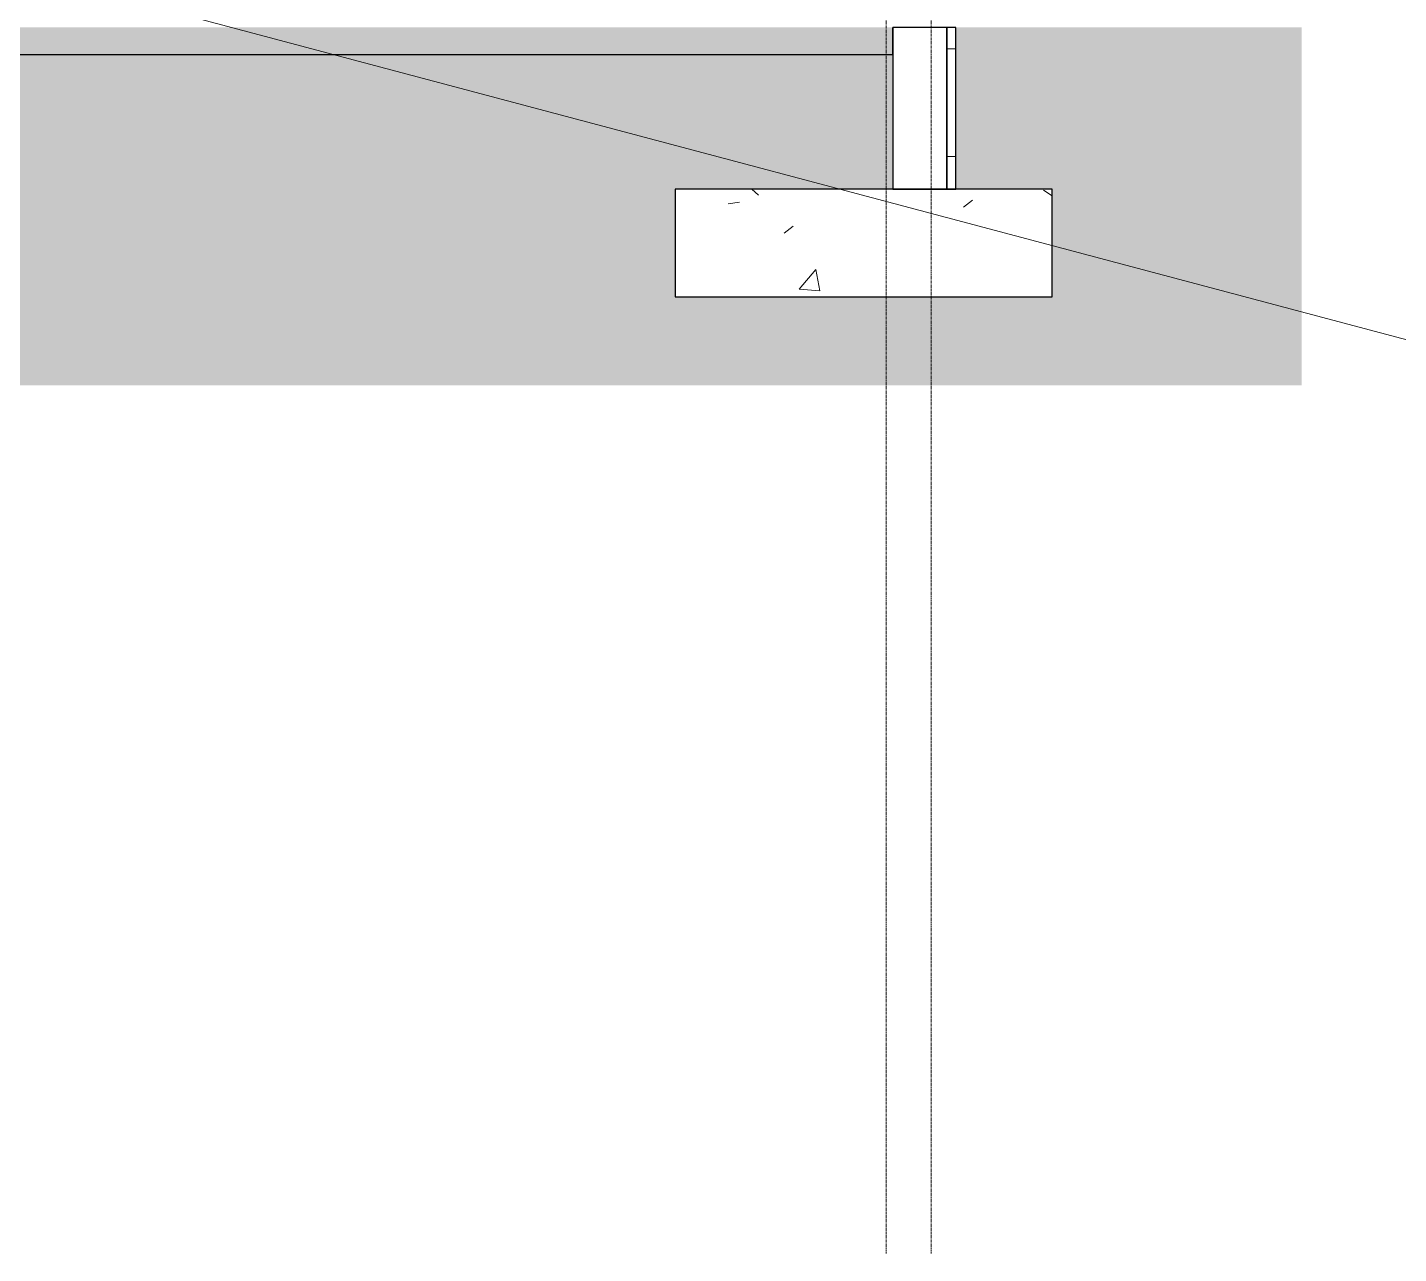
# Model space of a CAD drawing. Header units: inches. Extents: x -23445 to -52, y -314 to 853.
# Drawn here: x -1191.3 to -885.9, y -273.2 to 0 of the extents above; entities that cross this region are included whole.
import ezdxf

# ---------------------------------------------------------------- set-up
doc = ezdxf.new("R2010")
doc.units = ezdxf.units.IN
doc.header["$MEASUREMENT"] = 0
doc.linetypes.add('Grid Line 1_2_', pattern=[0.875, 0.5, -0.125, 0.125, -0.125])
for name, color, linetype, lineweight in [('A-ANNO-IDEN', 131, 'Continuous', 9), ('A-FLOR', 192, 'Continuous', 9), ('A-FLOR-PATT', 8, 'Continuous', 25), ('A-WALL-PATT', 111, 'Continuous', 25), ('C-TOPO', 7, 'Continuous', 9), ('L-SITE-WALL', 31, 'Continuous', 9), ('S-FNDN', 32, 'Continuous', 9), ('S-GRID', 1, 'Continuous', 9)]:
    doc.layers.add(name, color=color, linetype=linetype, lineweight=lineweight)
pattern_1 = [(50, (-5053.144, 67.247), (55.0854, -4.81984), [5.76, -63.36]), (355, (-5053.144, 67.247), (-10.65569, 57.76853), [4.608, -50.688]), (100.451, (-5048.553, 66.846), (44.42947, 52.94866), [4.895, -53.848]), (46.184, (-5053.144, 82.61), (81.96444, -12.71212), [8.64, -95.04]), (96.636, (-5046.314, 81.55), (71.7815, 74.81238), [7.343, -80.772]), (351.184, (-5053.14, 82.61), (71.78195, 74.81243), [6.912, -76.032]), (21, (-5045.464, 78.767), (45.84207, -30.92146), [5.76, -63.36]), (326, (-5045.464, 78.767), (18.68706, 55.69148), [4.608, -50.688]), (71.451, (-5041.644, 76.19), (64.52891, 24.77011), [4.895, -53.848]), (37.5, (-5053.144, 67.247), (0.933895, 25.566816), [2.534, -47.539, 2.534, -48.922, -50.88]), (37.5, (-5053.144, 67.247), (0.933895, 25.566816), [-101.53, 2.534, -48.346]), (7.5, (-5053.144, 67.247), (20.20404, 30.291303), [2.534, -26.803, 2.534, -46.387, -19.392]), (7.5, (-5053.144, 67.247), (20.20404, 30.291303), [-78.259, 2.534, -16.858]), (327.5, (-5070.27, 67.247), (40.997785, -1.732403), [2.534, -16.666, 2.534, -57.37, -79.488]), (327.5, (-5070.27, 67.247), (40.997785, -1.732403), [-79.104, 2.534, -76.954]), (317.5, (-5077.95, 67.247), (44.788883, 7.68784), [2.534, -22.426, 2.534, -37.248, -56.448]), (317.5, (-5077.95, 67.247), (44.788883, 7.68784), [-64.742, 2.534, -53.914])]

# ---------------------------------------------------------------- blocks, each defined once
blk = doc.blocks.new('Struct_Xcel_Sports Complex_rvt-5-Building Section - East_West looking South _ Fieldhouse')
at = {"layer": 'A-FLOR-PATT', "lineweight": 9}
h = blk.add_hatch(dxfattribs=at)
h.set_pattern_fill('FP_71', style=0, pattern_type=2)
h.set_pattern_definition(pattern_1)
h.paths.add_polyline_path([(24152.19, -6), (26272.89, -6), (26272.89, 0), (22066.14, 0), (22066.14, -6), (23875.71, -6)], flags=0)
at = {"layer": 'A-WALL-PATT', "lineweight": 9}
h = blk.add_hatch(dxfattribs=at)
h.set_pattern_fill('FP_71', style=0, pattern_type=2)
h.set_pattern_definition(pattern_1)
h.paths.add_polyline_path([(26284.89, -36), (26284.89, 0), (26272.89, 0), (26272.89, -36)], flags=0)
at = {"layer": 'S-FNDN'}
h = blk.add_hatch(dxfattribs=at)
h.set_pattern_fill('FP_71', color=256, style=0, pattern_type=2)
h.set_pattern_definition(pattern_1)
h.paths.add_polyline_path([(26224.39, -60), (26308.39, -60), (26308.39, -36), (26224.39, -36)], flags=0)
at = {"layer": 'A-FLOR', "color": 250, "lineweight": 25}
for p, q in [((26272.89, -6), (26272.89, 0)), ((22066.14, -6), (26272.89, -6))]:
    blk.add_line(p, q, dxfattribs=at)
at = {"layer": 'L-SITE-WALL', "color": 250, "lineweight": 25}
for p, q in [((26272.89, 0), (26272.89, -36)), ((26284.89, 0), (26272.89, 0)), ((26284.89, -36), (26284.89, 0)), ((26272.89, -36), (26284.89, -36))]:
    blk.add_line(p, q, dxfattribs=at)
at = {"layer": 'S-FNDN', "color": 250, "lineweight": 25}
for p, q in [((26308.39, -36), (26224.39, -36)), ((26224.39, -36), (26224.39, -60)), ((26308.39, -60), (26308.39, -36)), ((26224.39, -60), (26308.39, -60))]:
    blk.add_line(p, q, dxfattribs=at)

msp = doc.modelspace()

# ---------------------------------------------------------------- hatches: boundary and pattern name
at = {"layer": 'A-WALL-PATT', "lineweight": 9}
h = msp.add_hatch(dxfattribs=at)
h.set_pattern_fill('FP_65', color=256, style=0, pattern_type=2)
h.set_pattern_definition([(0, (-5053.144, 67.247), (0, 24), []), (90, (-5053.144, 67.247), (-24, 1e-15), [])])
h.paths.add_polyline_path([(-984.55768, -36), (-984.55768, 0), (-986.55768, 0), (-986.55768, -36)], flags=0)
at = {"layer": 'C-TOPO'}
h = msp.add_hatch(dxfattribs=at)
h.set_pattern_fill('FP_61', color=256, style=0, pattern_type=2)
h.set_pattern_definition([(0, (-5053.144, 67.247), (48, 48), [48, -48]), (0, (-5053.144, 85.247), (48, 48), [48, -48]), (0, (-5053.144, 103.247), (48, 48), [48, -48]), (90, (-5047.144, 109.247), (-48, 48), [48, -48]), (90, (-5029.144, 109.247), (-48, 48), [48, -48]), (90, (-5011.144, 109.247), (-48, 48), [48, -48])])
h.paths.add_polyline_path([(-4416.05768, -79.72008), (-907.4709, -79.72008), (-907.4709, 0), (-984.55768, 0), (-984.55768, -36), (-963.05768, -36), (-963.05768, -60), (-1047.05768, -60), (-1047.05768, -36), (-998.55768, -36), (-998.55768, -6), (-1534.18268, -6), (-1534.18268, -12), (-1511.05768, -12), (-1511.05768, -36), (-1649.05768, -36), (-1649.05768, -12), (-1615.93268, -12), (-1615.93268, -6), (-1883.18268, -6), (-1883.18268, -12), (-1800.55768, -12), (-1800.55768, -36), (-1938.55768, -36), (-1938.55768, -12), (-1964.30768, -12), (-1964.30768, -6), (-5205.30768, -6), (-5205.30768, -36), (-5136.30768, -36), (-5136.30768, -60), (-5256.30768, -60), (-5256.30768, -36), (-5215.30768, -36), (-5215.30768, 0), (-5288.21268, 0), (-5288.21268, -79.72008), (-4501.6329, -79.72008)], flags=0)
h.paths.add_polyline_path([(-2517.55768, -36), (-2517.55768, -12), (-2379.55768, -12), (-2379.55768, -36), (-2428.0779, -36)], flags=0)
h.paths.add_polyline_path([(-4416.05768, -36), (-4536.05768, -36), (-4536.05768, -12), (-4416.05768, -12)], flags=0)
h.paths.add_polyline_path([(-3675.55768, -36), (-3675.55768, -12), (-3537.55768, -12), (-3537.55768, -36), (-3672.2109, -36)], flags=0)
h.paths.add_polyline_path([(-4254.55768, -36), (-4254.55768, -12), (-4116.55768, -12), (-4116.55768, -36), (-4225.1589, -36)], flags=0)
h.paths.add_polyline_path([(-2090.05768, -36), (-2228.05768, -36), (-2228.05768, -12), (-2090.05768, -12)], flags=0)
h.paths.add_polyline_path([(-1359.55768, -36), (-1359.55768, -12), (-1221.55768, -12), (-1221.55768, -36), (-1347.72109, -36)], flags=0)
h.paths.add_polyline_path([(-3948.6849, -36), (-3965.05768, -36), (-3965.05768, -12), (-3827.05768, -12), (-3827.05768, -36)], flags=0)
h.paths.add_polyline_path([(-3248.05768, -36), (-3386.05768, -36), (-3386.05768, -12), (-3248.05768, -12)], flags=0)
h.paths.add_polyline_path([(-2669.05768, -36), (-2807.05768, -36), (-2807.05768, -12), (-2669.05768, -12)], flags=0)
h.paths.add_polyline_path([(-3096.55768, -36), (-3096.55768, -12), (-2958.55768, -12), (-2958.55768, -36)], flags=0)

# ---------------------------------------------------------------- linework, layer by layer
at = {"layer": 'A-ANNO-IDEN', "color": 153}
msp.add_line((-1616.94966, 125.37384), (-864.37251, -74.88334), dxfattribs=at)
at = {"layer": 'L-SITE-WALL', "lineweight": 25}
for p, q in [((-986.55768, 0), (-986.55768, -36)), ((-984.55768, 0), (-986.55768, 0)), ((-984.55768, -36), (-984.55768, 0)), ((-986.55768, -36), (-984.55768, -36))]:
    msp.add_line(p, q, dxfattribs=at)
at = {"layer": 'S-GRID', "linetype": 'Grid Line 1_2_'}
for p, q in [((-1000.05768, -273.16081), (-1000.05768, 671.89181)), ((-1000.05768, -273.16081), (-1000.05768, 671.89181)), ((-990.05768, -273.16081), (-990.05768, 671.89181)), ((-990.05768, -273.16081), (-990.05768, 671.89181))]:
    msp.add_line(p, q, dxfattribs=at)

# ---------------------------------------------------------------- block references
at = {"color": 170, "lineweight": 5}
msp.add_blockref('Struct_Xcel_Sports Complex_rvt-5-Building Section - East_West looking South _ Fieldhouse', (-27271.44791, 0), dxfattribs=at)

doc.saveas('drawing.dxf')
